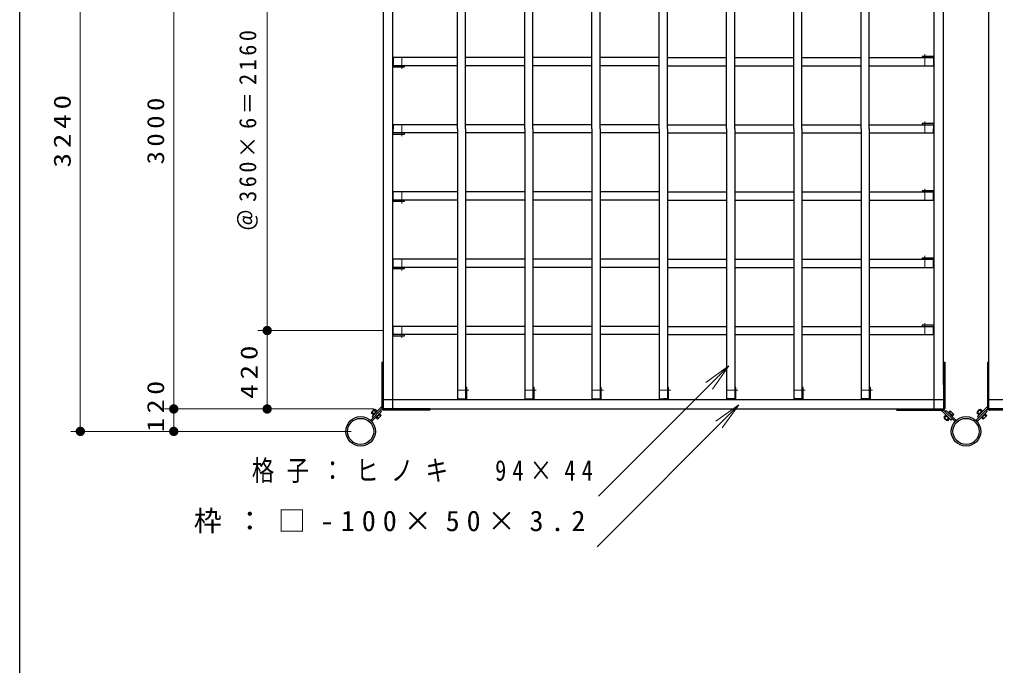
# Model space of a CAD drawing. Units: millimetres on the paper, scale 1:50. Extents: x -365 to 12, y -40 to 257.
# Drawn here: x -365 to -260.5, y 131.2 to 200.4 of the extents above; entities that cross this region are included whole.
import ezdxf

# ---------------------------------------------------------------- set-up
doc = ezdxf.new("R2010")
doc.units = ezdxf.units.MM
doc.linetypes.add('USER2', pattern=[6, 3, -1, 1, -1])
doc.layers.add('1_50', color=3, linetype='Continuous', lineweight=25)
doc.layers.add('99', color=7, linetype='Continuous', lineweight=13)
doc.styles.add('ＭＳ ゴシック', font='')
doc.styles.get('ＭＳ ゴシック').set_extended_font_data('MS Gothic')

# ---------------------------------------------------------------- blocks, each defined once
blk = doc.blocks.new('filled_dot')
at = {"color": 0, "linetype": 'Continuous', "lineweight": -2, "const_width": 1.25}
blk.add_lwpolyline([(-0.625, 0, 1), (0.625, 0, 1)], format="xyb", close=True, dxfattribs=at)
blk = doc.blocks.new('open_arrow')
at = {"color": 0, "linetype": 'Continuous', "lineweight": -2}
blk.add_lwpolyline([(7.5, 1.25), (0, 0), (7.5, -1.25)], dxfattribs=at)

msp = doc.modelspace()

# ---------------------------------------------------------------- linework, layer by layer
at = {"layer": '1_50', "color": 7, "lineweight": 13}
for p, q in [((-358.491, 156.314), (-358.491, 221.114)), ((-348.491, 158.714), (-348.491, 218.714)), ((-338.491, 167.114), (-338.491, 210.314)), ((-325.991, 167.114), (-339.491, 167.114)), ((-338.491, 158.714), (-338.491, 167.114)), ((-289.079, 163.327), (-303.042, 149.363)), ((-348.491, 156.314), (-348.491, 162.36)), ((-288.014, 159.167), (-303.181, 143.965)), ((-328.072, 158.714), (-349.491, 158.714)), ((-327.091, 158.714), (-339.491, 158.714)), ((-329.491, 156.314), (-359.491, 156.314))]:
    msp.add_line(p, q, dxfattribs=at)
at = {"layer": '1_50'}
for p, q in [((-325.091, 218.714), (-325.091, 158.714)), ((-267.091, 158.714), (-267.091, 218.714)), ((-318.131, 188.714), (-318.131, 217.614)), ((-317.251, 188.714), (-317.251, 217.614)), ((-310.931, 188.714), (-310.931, 217.614)), ((-310.051, 188.714), (-310.051, 217.614)), ((-303.731, 188.714), (-303.731, 217.614)), ((-302.851, 188.714), (-302.851, 217.614)), ((-296.531, 188.714), (-296.531, 217.614)), ((-295.651, 188.714), (-295.651, 217.614)), ((-289.331, 188.714), (-289.331, 217.614)), ((-288.451, 188.714), (-288.451, 217.614)), ((-282.131, 188.714), (-282.131, 217.614)), ((-281.251, 188.714), (-281.251, 217.614)), ((-274.931, 188.714), (-274.931, 217.614)), ((-274.051, 188.714), (-274.051, 217.614)), ((-326.091, 216.114), (-326.091, 161.314)), ((-266.091, 161.314), (-266.091, 216.114)), ((-261.291, 216.114), (-261.291, 161.314)), ((-268.391, 196.474), (-268.391, 196.354)), ((-267.091, 196.474), (-268.391, 196.474)), ((-325.091, 195.354), (-323.791, 195.354)), ((-318.131, 196.354), (-324.991, 196.354)), ((-324.991, 196.354), (-324.991, 195.474)), ((-318.131, 195.474), (-324.991, 195.474)), ((-323.791, 195.354), (-323.791, 195.474)), ((-310.931, 196.354), (-317.251, 196.354)), ((-310.931, 195.474), (-317.251, 195.474)), ((-303.731, 196.354), (-310.051, 196.354)), ((-303.731, 195.474), (-310.051, 195.474)), ((-296.531, 196.354), (-302.851, 196.354)), ((-296.531, 195.474), (-302.851, 195.474)), ((-295.651, 196.354), (-289.331, 196.354)), ((-295.651, 195.474), (-289.331, 195.474)), ((-288.451, 196.354), (-282.131, 196.354)), ((-288.451, 195.474), (-282.131, 195.474)), ((-281.251, 196.354), (-274.931, 196.354)), ((-281.251, 195.474), (-274.931, 195.474)), ((-274.051, 196.354), (-267.191, 196.354)), ((-274.051, 195.474), (-267.191, 195.474)), ((-267.191, 196.354), (-267.191, 195.474)), ((-318.131, 189.154), (-324.991, 189.154)), ((-324.991, 189.154), (-324.991, 188.714)), ((-310.931, 189.154), (-317.251, 189.154)), ((-303.731, 189.154), (-310.051, 189.154)), ((-296.531, 189.154), (-302.851, 189.154)), ((-295.651, 189.154), (-289.331, 189.154)), ((-288.451, 189.154), (-282.131, 189.154)), ((-281.251, 189.154), (-274.931, 189.154)), ((-274.051, 189.154), (-267.191, 189.154)), ((-268.391, 189.274), (-268.391, 189.154)), ((-267.091, 189.274), (-268.391, 189.274)), ((-267.191, 189.154), (-267.191, 188.714)), ((-325.091, 188.154), (-323.791, 188.154)), ((-324.991, 188.274), (-324.991, 188.714)), ((-318.131, 188.274), (-324.991, 188.274)), ((-323.791, 188.154), (-323.791, 188.274)), ((-318.131, 188.714), (-318.131, 159.814)), ((-317.251, 188.714), (-317.251, 159.814)), ((-310.931, 188.274), (-317.251, 188.274)), ((-310.931, 188.714), (-310.931, 159.814)), ((-310.051, 188.714), (-310.051, 159.814)), ((-303.731, 188.274), (-310.051, 188.274)), ((-303.731, 188.714), (-303.731, 159.814)), ((-302.851, 188.714), (-302.851, 159.814)), ((-296.531, 188.274), (-302.851, 188.274)), ((-296.531, 188.714), (-296.531, 159.814)), ((-295.651, 188.714), (-295.651, 159.814)), ((-295.651, 188.274), (-289.331, 188.274)), ((-289.331, 188.714), (-289.331, 159.814)), ((-288.451, 188.714), (-288.451, 159.814)), ((-288.451, 188.274), (-282.131, 188.274)), ((-282.131, 188.714), (-282.131, 159.814)), ((-281.251, 188.714), (-281.251, 159.814)), ((-281.251, 188.274), (-274.931, 188.274)), ((-274.931, 188.714), (-274.931, 159.814)), ((-274.051, 188.714), (-274.051, 159.814)), ((-274.051, 188.274), (-267.191, 188.274)), ((-267.191, 188.274), (-267.191, 188.714)), ((-318.131, 181.954), (-324.991, 181.954)), ((-324.991, 181.074), (-324.991, 181.954)), ((-310.931, 181.954), (-317.251, 181.954)), ((-303.731, 181.954), (-310.051, 181.954)), ((-296.531, 181.954), (-302.851, 181.954)), ((-295.651, 181.954), (-289.331, 181.954)), ((-288.451, 181.954), (-282.131, 181.954)), ((-281.251, 181.954), (-274.931, 181.954)), ((-274.051, 181.954), (-267.191, 181.954)), ((-268.391, 182.074), (-268.391, 181.954)), ((-267.091, 182.074), (-268.391, 182.074)), ((-267.191, 181.074), (-267.191, 181.954)), ((-325.091, 180.954), (-323.791, 180.954)), ((-318.131, 181.074), (-324.991, 181.074)), ((-323.791, 180.954), (-323.791, 181.074)), ((-310.931, 181.074), (-317.251, 181.074)), ((-303.731, 181.074), (-310.051, 181.074)), ((-296.531, 181.074), (-302.851, 181.074)), ((-295.651, 181.074), (-289.331, 181.074)), ((-288.451, 181.074), (-282.131, 181.074)), ((-281.251, 181.074), (-274.931, 181.074)), ((-274.051, 181.074), (-267.191, 181.074)), ((-318.131, 174.754), (-324.991, 174.754)), ((-324.991, 173.874), (-324.991, 174.754)), ((-310.931, 174.754), (-317.251, 174.754)), ((-303.731, 174.754), (-310.051, 174.754)), ((-296.531, 174.754), (-302.851, 174.754)), ((-295.651, 174.754), (-289.331, 174.754)), ((-288.451, 174.754), (-282.131, 174.754)), ((-281.251, 174.754), (-274.931, 174.754)), ((-274.051, 174.754), (-267.191, 174.754)), ((-268.391, 174.874), (-268.391, 174.754)), ((-267.091, 174.874), (-268.391, 174.874)), ((-267.191, 173.874), (-267.191, 174.754)), ((-325.091, 173.754), (-323.791, 173.754)), ((-318.131, 173.874), (-324.991, 173.874)), ((-323.791, 173.754), (-323.791, 173.874)), ((-310.931, 173.874), (-317.251, 173.874)), ((-303.731, 173.874), (-310.051, 173.874)), ((-296.531, 173.874), (-302.851, 173.874)), ((-295.651, 173.874), (-289.331, 173.874)), ((-288.451, 173.874), (-282.131, 173.874)), ((-281.251, 173.874), (-274.931, 173.874)), ((-274.051, 173.874), (-267.191, 173.874)), ((-318.131, 167.554), (-324.991, 167.554)), ((-324.991, 166.674), (-324.991, 167.554)), ((-310.931, 167.554), (-317.251, 167.554)), ((-303.731, 167.554), (-310.051, 167.554)), ((-296.531, 167.554), (-302.851, 167.554)), ((-295.651, 167.554), (-289.331, 167.554)), ((-288.451, 167.554), (-282.131, 167.554)), ((-281.251, 167.554), (-274.931, 167.554)), ((-274.051, 167.554), (-267.191, 167.554)), ((-268.391, 167.674), (-268.391, 167.554)), ((-267.091, 167.674), (-268.391, 167.674)), ((-267.191, 166.674), (-267.191, 167.554)), ((-325.091, 166.554), (-323.791, 166.554)), ((-318.131, 166.674), (-324.991, 166.674)), ((-323.791, 166.554), (-323.791, 166.674)), ((-310.931, 166.674), (-317.251, 166.674)), ((-303.731, 166.674), (-310.051, 166.674)), ((-296.531, 166.674), (-302.851, 166.674)), ((-295.651, 166.674), (-289.331, 166.674)), ((-288.451, 166.674), (-282.131, 166.674)), ((-281.251, 166.674), (-274.931, 166.674)), ((-274.051, 166.674), (-267.191, 166.674)), ((-326.211, 163.714), (-326.091, 163.714)), ((-326.211, 163.714), (-326.211, 158.774)), ((-326.091, 163.714), (-326.091, 158.774)), ((-266.091, 163.714), (-265.971, 163.714)), ((-266.091, 163.714), (-266.091, 158.774)), ((-265.971, 163.714), (-265.971, 158.774)), ((-261.411, 163.714), (-261.291, 163.714)), ((-261.411, 163.714), (-261.411, 158.774)), ((-261.291, 163.714), (-261.291, 158.774)), ((-317.131, 161.014), (-317.251, 161.014)), ((-317.131, 159.714), (-317.131, 161.014)), ((-309.931, 161.014), (-310.051, 161.014)), ((-309.931, 159.714), (-309.931, 161.014)), ((-302.731, 161.014), (-302.851, 161.014)), ((-302.731, 159.714), (-302.731, 161.014)), ((-295.531, 161.014), (-295.651, 161.014)), ((-295.531, 159.714), (-295.531, 161.014)), ((-288.331, 161.014), (-288.451, 161.014)), ((-288.331, 159.714), (-288.331, 161.014)), ((-281.131, 161.014), (-281.251, 161.014)), ((-281.131, 159.714), (-281.131, 161.014)), ((-273.931, 161.014), (-274.051, 161.014)), ((-273.931, 159.714), (-273.931, 161.014)), ((-327.272, 157.915), (-326.211, 158.975)), ((-326.091, 159.714), (-266.091, 159.714)), ((-318.131, 159.814), (-317.251, 159.814)), ((-310.931, 159.814), (-310.051, 159.814)), ((-303.731, 159.814), (-302.851, 159.814)), ((-296.531, 159.814), (-296.091, 159.814)), ((-295.651, 159.814), (-296.091, 159.814)), ((-288.451, 159.814), (-289.331, 159.814)), ((-281.251, 159.814), (-282.131, 159.814)), ((-274.051, 159.814), (-274.931, 159.814)), ((-262.472, 157.915), (-261.411, 158.975)), ((-261.291, 159.714), (-201.291, 159.714)), ((-327.439, 157.493), (-326.211, 158.721)), ((-326.949, 158.695), (-327.345, 158.299)), ((-327.161, 158.115), (-327.345, 158.299)), ((-327.312, 157.365), (-326.239, 158.438)), ((-327.071, 158.647), (-327.297, 158.421)), ((-327.076, 158.2), (-327.297, 158.421)), ((-327.144, 157.787), (-327.272, 157.915)), ((-326.751, 158.525), (-327.175, 158.101)), ((-327.13, 158.056), (-327.175, 158.101)), ((-326.85, 158.426), (-327.071, 158.647)), ((-326.765, 158.511), (-326.949, 158.695)), ((-326.876, 157.801), (-326.83, 157.756)), ((-326.406, 158.18), (-326.83, 157.756)), ((-326.816, 157.77), (-326.675, 157.629)), ((-326.706, 158.48), (-326.751, 158.525)), ((-326.731, 157.855), (-326.59, 157.714)), ((-326.279, 158.025), (-326.675, 157.629)), ((-326.505, 158.081), (-326.364, 157.94)), ((-326.451, 158.226), (-326.406, 158.18)), ((-326.42, 158.166), (-326.279, 158.025)), ((-326.239, 158.438), (-326.367, 158.565)), ((-321.091, 158.714), (-326.031, 158.714)), ((-321.091, 158.594), (-326.031, 158.594)), ((-323.491, 158.714), (-268.691, 158.714)), ((-321.091, 158.714), (-321.091, 158.594)), ((-271.091, 158.594), (-271.091, 158.714)), ((-271.091, 158.714), (-266.151, 158.714)), ((-271.091, 158.594), (-266.151, 158.594)), ((-265.292, 157.533), (-266.353, 158.594)), ((-264.87, 157.365), (-266.098, 158.594)), ((-265.889, 158.039), (-266.072, 157.855)), ((-266.072, 157.855), (-265.676, 157.459)), ((-265.804, 157.954), (-266.024, 157.734)), ((-266.024, 157.734), (-265.798, 157.507)), ((-265.815, 158.565), (-265.942, 158.438)), ((-265.857, 158.098), (-265.903, 158.053)), ((-265.903, 158.053), (-265.478, 157.629)), ((-264.743, 157.493), (-265.815, 158.565)), ((-265.603, 158.353), (-265.558, 158.398)), ((-265.558, 158.398), (-265.133, 157.974)), ((-265.543, 158.384), (-265.402, 158.525)), ((-265.459, 158.299), (-265.317, 158.441)), ((-265.402, 158.525), (-265.006, 158.129)), ((-265.232, 158.073), (-265.091, 158.214)), ((-265.179, 157.929), (-265.133, 157.974)), ((-265.147, 157.988), (-265.006, 158.129)), ((-262.639, 157.493), (-261.411, 158.721)), ((-262.149, 158.695), (-262.545, 158.299)), ((-262.361, 158.115), (-262.545, 158.299)), ((-262.512, 157.365), (-261.439, 158.438)), ((-262.271, 158.647), (-262.497, 158.421)), ((-262.276, 158.2), (-262.497, 158.421)), ((-262.344, 157.787), (-262.472, 157.915)), ((-261.951, 158.525), (-262.375, 158.101)), ((-262.33, 158.056), (-262.375, 158.101)), ((-262.05, 158.426), (-262.271, 158.647)), ((-261.965, 158.511), (-262.149, 158.695)), ((-262.076, 157.801), (-262.03, 157.756)), ((-261.606, 158.18), (-262.03, 157.756)), ((-262.016, 157.77), (-261.875, 157.629)), ((-261.906, 158.48), (-261.951, 158.525)), ((-261.931, 157.855), (-261.79, 157.714)), ((-261.479, 158.025), (-261.875, 157.629)), ((-261.705, 158.081), (-261.564, 157.94)), ((-261.651, 158.226), (-261.606, 158.18)), ((-261.62, 158.166), (-261.479, 158.025)), ((-261.439, 158.438), (-261.567, 158.565)), ((-256.291, 158.714), (-261.231, 158.714)), ((-256.291, 158.594), (-261.231, 158.594)), ((-265.577, 157.728), (-265.798, 157.507)), ((-265.493, 157.643), (-265.676, 157.459)), ((-265.433, 157.674), (-265.478, 157.629)), ((-265.164, 157.66), (-265.292, 157.533))]:
    msp.add_line(p, q, dxfattribs=at)
at = {"layer": '1_50', "color": 7, "linetype": 'USER2', "lineweight": 13}
for p, q in [((-268.091, 195.474), (-268.091, 196.7)), ((-324.091, 196.354), (-324.091, 195.127)), ((-324.091, 189.154), (-324.091, 187.927)), ((-268.091, 188.274), (-268.091, 189.5)), ((-324.091, 181.954), (-324.091, 180.727)), ((-268.091, 181.074), (-268.091, 182.3)), ((-324.091, 174.754), (-324.091, 173.527)), ((-268.091, 173.874), (-268.091, 175.1)), ((-324.091, 167.554), (-324.091, 166.327)), ((-268.091, 166.674), (-268.091, 167.9)), ((-318.131, 160.714), (-316.905, 160.714)), ((-310.931, 160.714), (-309.705, 160.714)), ((-303.731, 160.714), (-302.505, 160.714)), ((-296.531, 160.714), (-295.305, 160.714)), ((-289.331, 160.714), (-288.105, 160.714)), ((-282.131, 160.714), (-280.905, 160.714)), ((-274.931, 160.714), (-273.705, 160.714))]:
    msp.add_line(p, q, dxfattribs=at)
at = {"layer": '1_50'}
for centre, radius in [((-328.491, 156.314), 1.58), ((-263.691, 156.314), 1.58), ((-263.691, 156.314), 1.58), ((-328.491, 156.314), 1.398), ((-263.691, 156.314), 1.398), ((-263.691, 156.314), 1.398)]:
    msp.add_circle(centre, radius, dxfattribs=at)
for centre, radius, start, end in [((-326.031, 158.774), 0.18, 180, 270), ((-326.031, 158.774), 0.06, 180, 270), ((-266.151, 158.774), 0.06, 270, 0), ((-266.151, 158.774), 0.18, 270, 0), ((-261.231, 158.774), 0.18, 180, 270), ((-261.231, 158.774), 0.06, 180, 270)]:
    msp.add_arc(centre, radius, start, end, dxfattribs=at)
at = {"layer": '99', "color": 20, "lineweight": 25}
msp.add_line((-365, 257), (-365, 0), dxfattribs=at)

# ---------------------------------------------------------------- block references
at = {"layer": '1_50', "color": 7, "lineweight": 13, "xscale": 0.4, "yscale": 0.4}
for name, p, rotation in [('filled_dot', (-338.491, 167.114), 270), ('filled_dot', (-338.491, 167.114), 90), ('open_arrow', (-289.079, 163.327), 225), ('filled_dot', (-348.491, 158.714), 270), ('filled_dot', (-348.491, 158.714), 90), ('filled_dot', (-338.491, 158.714), 90), ('open_arrow', (-288.014, 159.167), 225.1), ('filled_dot', (-358.491, 156.314), 90), ('filled_dot', (-348.491, 156.314), 90)]:
    msp.add_blockref(name, p, dxfattribs=dict(at, rotation=rotation))

# ---------------------------------------------------------------- texts
at = {"layer": '1_50', "color": 7, "char_height": 1.833, "attachment_point": 8, "rotation": 90, "style": 'ＭＳ ゴシック'}
for s, insert in [('\\T1.32;\\W0.95;＠360×6＝2160', (-339.491, 188.714)), ('\\T1.33;\\W1.25;3240', (-359.491, 188.714)), ('\\T1.33;\\W1.15;3000', (-349.491, 188.714)), ('\\T1.33;\\W1.25;420', (-339.491, 162.914)), ('\\T1.33;\\W1.2;120', (-349.491, 159.235))]:
    msp.add_mtext(s, dxfattribs=dict(at, insert=insert))
at = {"layer": '1_50', "color": 7, "char_height": 2.199, "attachment_point": 4, "style": 'ＭＳ ゴシック'}
for s, insert in [('\\T1.55;\\W0.8;格子：ヒノキ\u300094×44', (-340.133, 152.013)), ('\\T1.5;枠：□-100×50×3.2', (-346.349, 146.615))]:
    msp.add_mtext(s, dxfattribs=dict(at, insert=insert))

doc.saveas('drawing.dxf')
